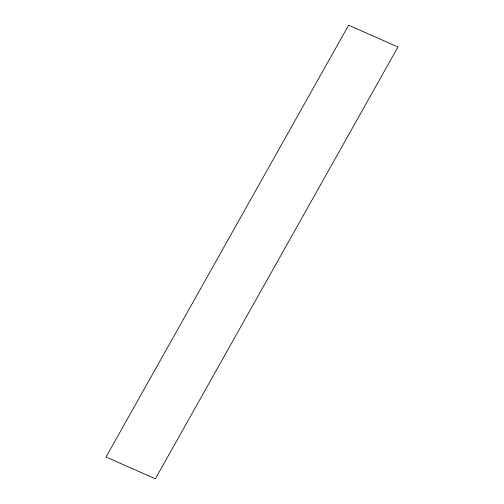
<?xml version="1.0" encoding="UTF-8"?>
<svg xmlns="http://www.w3.org/2000/svg" width="504" height="504" viewBox="0 0 504 504"><rect width="100%" height="100%" fill="white"/><g stroke="black" fill="none" stroke-linecap="round" stroke-linejoin="round"><path stroke-width="0.76" d="M348.623 25.2L106.029 457.015L155.377 478.8L397.971 46.985L348.623 25.2"/></g></svg>
